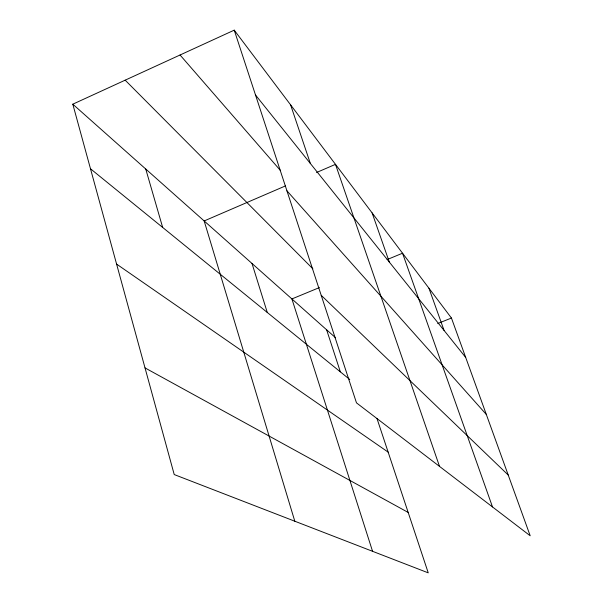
<?xml version="1.0" encoding="UTF-8"?>
<svg xmlns="http://www.w3.org/2000/svg" width="603" height="603" viewBox="0 0 603 603"><rect width="100%" height="100%" fill="white"/><g stroke="black" fill="none" stroke-linecap="round" stroke-linejoin="round"><path stroke-width="0.9" d="M376.958 418.437L428.236 572.85L174.222 474.561L72.805 104.183L234.235 30.15L451.443 318.037L530.195 535.781L356.479 402.857L234.235 30.15M285.551 185.875L204.168 220.954L294.807 521.218M316.537 172.518L335.487 164.348L439.504 466.383M319.409 287.571L291.905 298.937L372.556 551.3M387.081 259.607L402.533 253.215L492.5 506.935M437.733 323.532L451.443 318.037M145.014 367.898L408.178 512.444M116.59 264.091L388.151 452.129M90.488 168.772L349.755 379.498M72.805 104.183L335.592 337.77M321.203 295.312L508.231 475.043M125.175 80.169L312.867 268.81M286.93 190.812L486.304 414.434M180.056 55.001L280.561 170.626M255.506 94.995L465.689 357.428M428.944 288.226L444.079 330.452M372.104 212.882L389.319 262.079M290.586 104.839L310.372 163.503M326.622 329.803L340.348 371.847M252.009 263.473L267.272 312.452M145.745 169.028L162.667 227.437"/></g></svg>
